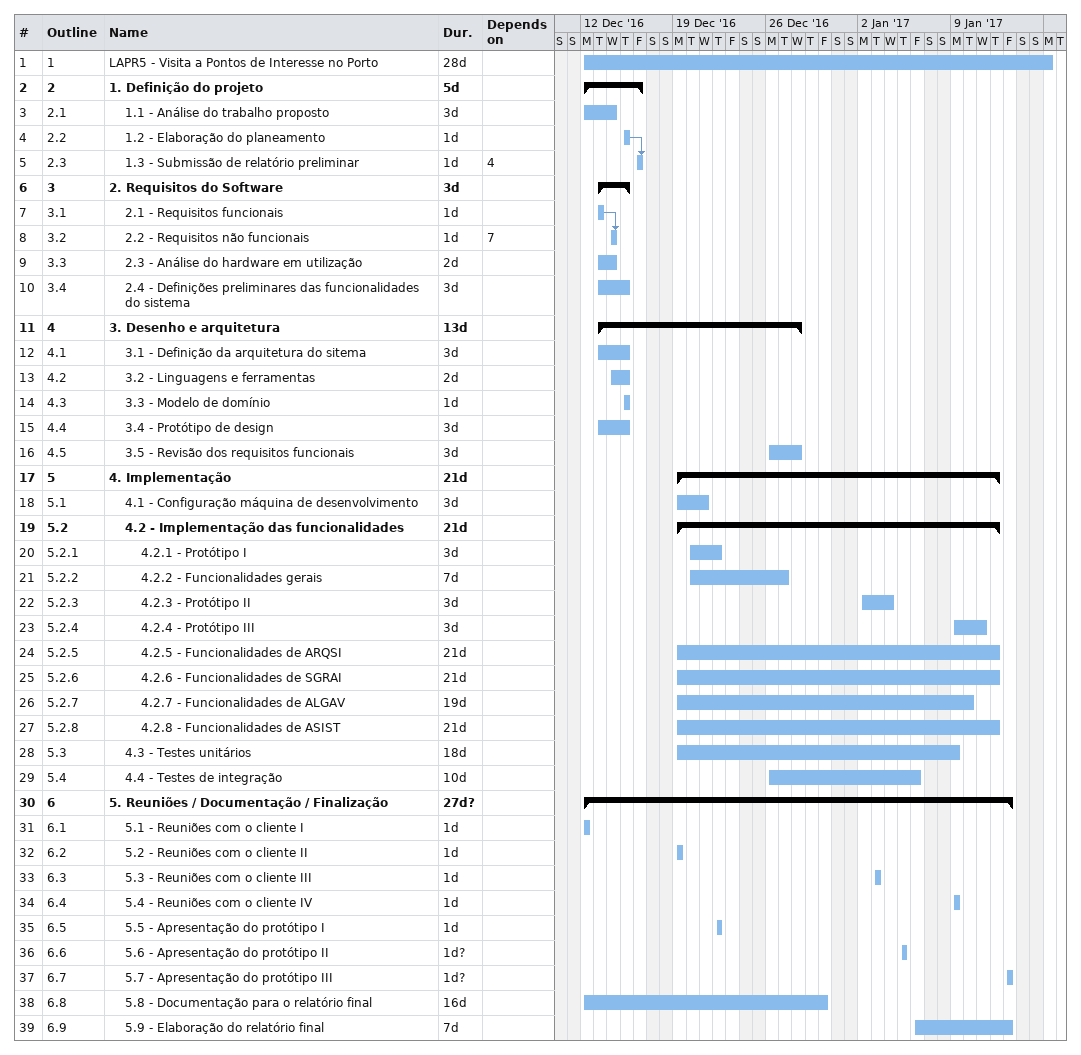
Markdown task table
| ID | WBS | Task | Duration | Start | Finish | Predecessors |
|---|---|---|---|---|---|---|
| 1 | 1 | LAPR5 - Visita a Pontos de Interesse no Porto | 28d | 2016-12-12 | 2017-01-16 |  |
| 2 | 2 | **1. Definição do projeto** | 5d | 2016-12-12 | 2016-12-16 |  |
| 3 | 2.1 | 1.1 - Análise do trabalho proposto | 3d | 2016-12-12 | 2016-12-14 |  |
| 4 | 2.2 | 1.2 - Elaboração do planeamento | 1d | 2016-12-15 | 2016-12-15 |  |
| 5 | 2.3 | 1.3 - Submissão de relatório preliminar | 1d | 2016-12-16 | 2016-12-16 | 4 |
| 6 | 3 | **2. Requisitos do Software** | 3d | 2016-12-13 | 2016-12-15 |  |
| 7 | 3.1 | 2.1 - Requisitos funcionais | 1d | 2016-12-13 | 2016-12-13 |  |
| 8 | 3.2 | 2.2 - Requisitos não funcionais | 1d | 2016-12-14 | 2016-12-14 | 7 |
| 9 | 3.3 | 2.3 - Análise do hardware em utilização | 2d | 2016-12-13 | 2016-12-14 |  |
| 10 | 3.4 | 2.4 - Definições preliminares das funcionalidades do sistema | 3d | 2016-12-13 | 2016-12-15 |  |
| 11 | 4 | **3. Desenho e arquitetura** | 13d | 2016-12-13 | 2016-12-28 |  |
| 12 | 4.1 | 3.1 - Definição da arquitetura do sitema | 3d | 2016-12-13 | 2016-12-15 |  |
| 13 | 4.2 | 3.2 - Linguagens e ferramentas | 2d | 2016-12-14 | 2016-12-15 |  |
| 14 | 4.3 | 3.3 - Modelo de domínio | 1d | 2016-12-15 | 2016-12-15 |  |
| 15 | 4.4 | 3.4 - Protótipo de design | 3d | 2016-12-13 | 2016-12-15 |  |
| 16 | 4.5 | 3.5 - Revisão dos requisitos funcionais | 3d | 2016-12-26 | 2016-12-28 |  |
| 17 | 5 | **4. Implementação** | 21d | 2016-12-19 | 2017-01-12 |  |
| 18 | 5.1 | 4.1 - Configuração máquina de desenvolvimento | 3d | 2016-12-19 | 2016-12-21 |  |
| 19 | 5.2 | **4.2 - Implementação das funcionalidades** | 21d | 2016-12-19 | 2017-01-12 |  |
| 20 | 5.2.1 | 4.2.1 - Protótipo I | 3d | 2016-12-20 | 2016-12-22 |  |
| 21 | 5.2.2 | 4.2.2 - Funcionalidades gerais | 7d | 2016-12-20 | 2016-12-27 |  |
| 22 | 5.2.3 | 4.2.3 - Protótipo II | 3d | 2017-01-02 | 2017-01-04 |  |
| 23 | 5.2.4 | 4.2.4 - Protótipo III | 3d | 2017-01-09 | 2017-01-11 |  |
| 24 | 5.2.5 | 4.2.5 - Funcionalidades de ARQSI | 21d | 2016-12-19 | 2017-01-12 |  |
| 25 | 5.2.6 | 4.2.6 - Funcionalidades de SGRAI | 21d | 2016-12-19 | 2017-01-12 |  |
| 26 | 5.2.7 | 4.2.7 - Funcionalidades de ALGAV | 19d | 2016-12-19 | 2017-01-10 |  |
| 27 | 5.2.8 | 4.2.8 - Funcionalidades de ASIST | 21d | 2016-12-19 | 2017-01-12 |  |
| 28 | 5.3 | 4.3 - Testes unitários | 18d | 2016-12-19 | 2017-01-09 |  |
| 29 | 5.4 | 4.4 - Testes de integração | 10d | 2016-12-26 | 2017-01-06 |  |
| 30 | 6 | **5. Reuniões / Documentação / Finalização** | 27d? | 2016-12-12 | 2017-01-13 |  |
| 31 | 6.1 | 5.1 - Reuniões com o cliente I | 1d | 2016-12-12 | 2016-12-12 |  |
| 32 | 6.2 | 5.2 - Reuniões com o cliente II | 1d | 2016-12-19 | 2016-12-19 |  |
| 33 | 6.3 | 5.3 - Reuniões com o cliente III | 1d | 2017-01-03 | 2017-01-03 |  |
| 34 | 6.4 | 5.4 - Reuniões com o cliente IV | 1d | 2017-01-09 | 2017-01-09 |  |
| 35 | 6.5 | 5.5 - Apresentação do protótipo I | 1d | 2016-12-22 | 2016-12-22 |  |
| 36 | 6.6 | 5.6 - Apresentação do protótipo II | 1d? | 2017-01-05 | 2017-01-05 |  |
| 37 | 6.7 | 5.7 - Apresentação do protótipo III | 1d? | 2017-01-13 | 2017-01-13 |  |
| 38 | 6.8 | 5.8 - Documentação para o relatório final | 16d | 2016-12-12 | 2016-12-30 |  |
| 39 | 6.9 | 5.9 - Elaboração do relatório final | 7d | 2017-01-06 | 2017-01-13 |  |
